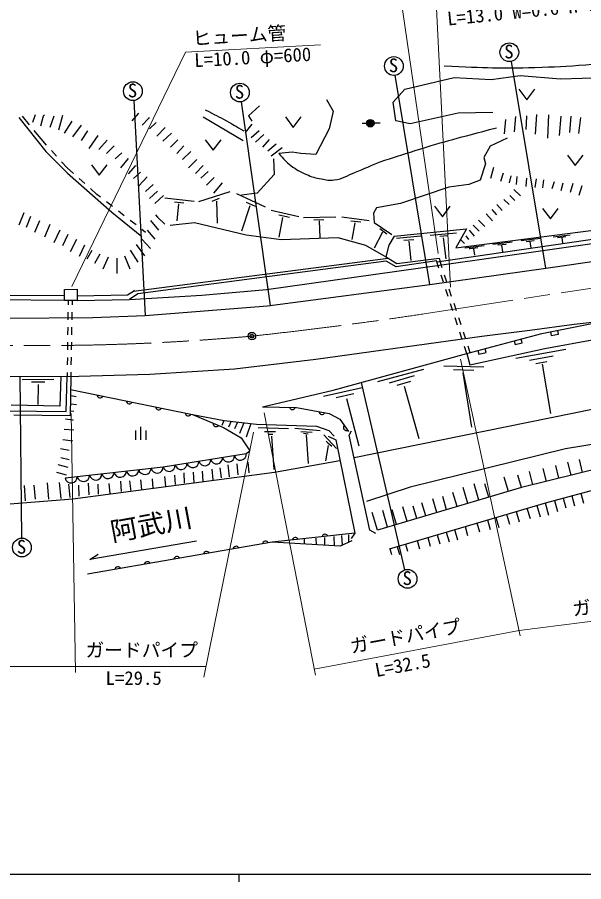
# Model space of a CAD drawing. Units: millimetres at full size, sheet at 1:1000; details may follow other scales. Extents: x 40000 to 680000, y 20000 to 380000.
# Drawn here: x 138454 to 214028, y 204000 to 319200 of the extents above; entities that cross this region are included whole.
import ezdxf
from ezdxf.enums import TextEntityAlignment as Align

# ---------------------------------------------------------------- set-up
doc = ezdxf.new("R2010")
doc.units = ezdxf.units.MM
doc.header["$LTSCALE"] = 1000
doc.header["$PDMODE"] = 32
doc.header["$PDSIZE"] = 500
doc.linetypes.add('CHAIN', pattern=[18.5, 12, -1.5, 3.5, -1.5])
for name, color, linetype, lineweight in [('M-BGD', 7, 'Continuous', 25), ('M-BMK', 2, 'CHAIN', 13), ('M-BMK-SRVR', 3, 'Continuous', 25), ('M-STR-HTXT', 7, 'Continuous', 13), ('M-TTL-BAND', 7, 'Continuous', 25)]:
    doc.layers.add(name, color=color, linetype=linetype, lineweight=lineweight)
doc.styles.add('ＭＳ ゴシック', font='')
doc.styles.get('ＭＳ ゴシック').set_extended_font_data('MS Gothic')

msp = doc.modelspace()

# ---------------------------------------------------------------- hatches: boundary and pattern name
at = {"layer": 'M-BGD'}
msp.add_hatch(color=256, dxfattribs=at).paths.add_polyline_path([(186058, 305123, 0.94231), (185060, 305099, 0.02389), (185060, 305052, 1)])

# ---------------------------------------------------------------- linework, layer by layer
for p, q in [((208953, 285760), (204370, 313321)), ((193518, 283571), (188870, 311467)), ((190164, 309600), (196760, 311180)), ((196760, 311180), (201697, 310904)), ((201697, 310904), (205528, 311457)), ((205528, 311457), (210939, 310983)), ((210939, 310983), (217732, 311220)), ((188624, 307902), (190164, 309600)), ((205387, 309601), (206437, 308201)), ((206437, 308201), (207487, 309601)), ((154017, 308109), (155497, 279464)), ((172249, 280784), (168351, 307939)), ((179718, 308225), (180587, 306671)), ((188980, 305414), (188624, 307902)), ((154633, 306437), (153755, 305419)), ((170760, 307382), (169303, 306066)), ((180587, 306671), (180060, 304354)), ((201914, 306520), (197293, 306401)), ((138670, 305850), (142282, 301301)), ((140074, 304883), (139153, 306006)), ((140821, 306181), (140470, 305163)), ((141891, 306023), (141558, 304689)), ((142102, 306181), (141891, 306023)), ((143313, 306006), (142804, 304531)), ((144472, 306129), (143945, 304163)), ((145736, 305374), (144700, 303741)), ((155944, 305712), (155101, 304834)), ((156084, 305817), (155944, 305712)), ((163265, 305943), (168583, 302783)), ((169303, 306066), (169760, 305346)), ((174226, 305928), (175276, 304528)), ((175276, 304528), (176326, 305928)), ((190875, 305019), (188980, 305414)), ((197293, 306401), (190875, 305019)), ((203587, 305572), (203435, 303676)), ((204909, 305993), (204745, 303957)), ((206414, 305989), (206313, 304265)), ((206406, 306075), (206414, 305989)), ((207741, 306239), (207553, 303625)), ((209340, 306215), (209192, 303110)), ((210986, 306020), (210736, 303438)), ((212320, 306005), (212133, 303836)), ((213592, 305833), (213342, 303703)), ((146982, 304812), (145806, 303285)), ((156985, 305197), (156084, 304331)), ((158179, 304506), (157055, 303348)), ((169735, 304959), (168871, 303842)), ((180060, 304354), (178270, 300905)), ((184462, 305085), (185060, 305099)), ((186058, 305123), (186890, 305142)), ((141628, 302987), (140708, 304109)), ((142360, 302177), (141628, 302987)), ((147842, 304057), (146982, 302776)), ((149211, 303461), (147982, 301705)), ((159010, 303746), (157863, 302681)), ((170732, 304087), (169643, 303122)), ((171346, 303596), (170258, 302560)), ((203800, 303113), (201562, 302007)), ((150440, 302811), (149352, 301600)), ((151388, 302091), (150352, 301056)), ((159887, 302868), (158904, 301885)), ((160671, 302061), (159723, 301066)), ((163536, 302887), (164586, 301487)), ((164586, 301487), (165636, 302887)), ((172044, 302900), (171178, 301885)), ((172996, 302297), (171872, 301349)), ((201562, 302007), (200720, 300532)), ((142282, 301301), (145161, 298405)), ((143701, 300694), (143031, 301435)), ((152423, 301143), (151511, 300318)), ((161607, 301312), (160484, 300258)), ((173803, 301805), (172329, 300700)), ((175137, 301247), (173346, 301063)), ((176269, 301037), (175137, 301247)), ((178270, 300905), (176269, 301037)), ((211845, 300833), (212895, 299433)), ((212895, 299433), (213945, 300833)), ((145104, 299142), (144372, 299952)), ((148344, 299543), (149394, 298143)), ((149394, 298143), (150444, 299543)), ((153266, 300389), (152248, 299142)), ((162427, 300247), (161303, 299123)), ((172621, 300326), (172738, 298266)), ((200904, 299690), (200219, 297478)), ((200720, 300532), (200904, 299690)), ((145975, 298367), (145104, 299142)), ((145161, 298405), (151054, 293244)), ((154231, 299441), (153231, 298317)), ((154916, 298581), (153951, 297703)), ((163246, 299439), (162239, 298386)), ((163925, 298667), (162953, 297743)), ((201988, 299204), (201578, 297717)), ((203287, 298420), (202936, 297296)), ((147470, 297037), (146723, 297702)), ((155776, 297949), (154653, 296738)), ((164744, 297871), (163714, 296806)), ((172738, 298266), (170469, 295771)), ((200219, 297478), (198692, 296899)), ((204305, 298069), (204094, 297121)), ((205089, 297963), (204995, 296933)), ((206388, 297776), (206306, 296641)), ((207663, 297659), (207523, 296524)), ((208661, 297530), (208521, 296477)), ((210063, 297290), (209759, 296323)), ((149088, 295597), (148217, 296372)), ((156601, 296896), (155565, 296000)), ((165773, 297122), (164650, 295765)), ((196033, 296583), (189582, 294397)), ((198692, 296899), (196033, 296583)), ((204694, 296231), (205572, 295424)), ((211257, 297095), (210976, 296073)), ((212560, 297041), (212201, 295847)), ((213777, 296752), (213379, 295465)), ((149577, 295215), (149088, 295597)), ((157145, 296018), (156110, 295035)), ((157953, 295439), (156794, 294403)), ((158123, 295146), (162044, 294678)), ((162686, 294666), (166864, 295988)), ((164477, 294713), (165413, 295099)), ((167683, 295719), (171522, 293929)), ((170469, 295771), (168374, 295478)), ((203378, 294915), (204080, 294248)), ((204167, 295459), (204817, 294774)), ((151154, 293984), (150365, 294599)), ((159446, 294608), (160663, 294456)), ((159984, 294327), (159750, 292068)), ((165039, 294678), (165132, 291776)), ((169497, 294069), (168350, 290687)), ((168971, 294584), (170211, 294011)), ((186396, 293818), (185975, 293081)), ((189582, 294397), (186396, 293818)), ((194131, 294020), (195181, 292620)), ((195181, 292620), (196231, 294020)), ((202447, 294248), (203167, 293440)), ((139328, 293128), (138673, 291484)), ((140233, 292639), (139651, 291183)), ((151054, 293244), (155074, 289997)), ((152730, 292752), (151942, 293368)), ((156883, 292888), (157164, 292583)), ((172317, 293496), (176023, 292630)), ((173332, 292872), (174775, 292552)), ((176632, 292505), (180954, 292614)), ((185975, 293081), (186054, 291870)), ((201025, 293002), (201868, 292071)), ((201780, 293598), (202395, 292879)), ((208527, 293724), (209577, 292324)), ((209577, 292324), (210627, 293724)), ((141439, 292080), (140737, 290524)), ((142820, 291565), (142083, 289915)), ((154306, 291521), (153518, 292137)), ((156251, 292139), (157316, 290851)), ((157164, 292583), (158135, 291612)), ((158852, 291479), (162105, 291853)), ((162105, 291853), (168998, 290206)), ((173823, 292513), (173363, 289884)), ((178036, 292216), (179370, 292263)), ((178715, 292084), (178839, 289868)), ((181757, 292596), (185416, 292112)), ((182966, 292089), (184293, 291925)), ((183473, 291792), (183107, 289592)), ((186054, 291870), (188442, 290247)), ((196959, 288486), (220790, 291528)), ((199288, 291492), (200078, 290684)), ((200007, 292159), (200832, 291299)), ((144119, 290828), (143346, 289155)), ((155583, 290524), (155094, 290906)), ((155806, 290851), (156824, 289646)), ((187180, 290561), (186075, 288426)), ((186847, 291050), (187768, 290358)), ((188735, 290049), (198389, 291008)), ((193552, 290186), (197039, 290491)), ((226820, 291287), (194440, 286588)), ((195080, 286191), (226890, 290758)), ((198389, 291008), (196959, 288486)), ((198726, 290842), (199411, 290053)), ((145219, 290255), (144505, 288722)), ((146342, 289599), (145511, 287926)), ((155069, 289623), (156228, 288406)), ((168998, 290206), (173658, 289574)), ((173658, 289574), (181215, 289838)), ((181215, 289838), (184901, 288837)), ((188735, 290049), (188034, 288838)), ((189070, 289765), (192276, 290058)), ((190041, 289496), (191352, 289590)), ((190685, 289379), (190942, 286781)), ((194816, 290034), (195916, 290116)), ((195272, 289812), (195612, 286992)), ((197594, 289606), (198112, 289070)), ((198287, 290070), (198673, 289596)), ((201895, 288975), (204496, 289277)), ((205669, 289456), (208270, 289758)), ((206340, 289342), (207438, 289467)), ((206819, 289300), (206964, 288437)), ((209949, 289935), (212233, 290226)), ((210541, 289841), (211637, 290004)), ((211108, 289851), (211214, 289109)), ((147431, 288839), (146728, 287341)), ((148387, 288113), (147732, 286955)), ((153536, 288172), (154519, 286580)), ((154309, 288921), (155409, 287411)), ((184901, 288837), (187927, 287113)), ((188034, 288838), (187613, 287292)), ((198154, 288497), (200754, 288799)), ((198741, 288373), (198824, 288383)), ((198824, 288383), (199922, 288508)), ((199303, 288341), (199449, 287478)), ((202566, 288860), (203664, 288985)), ((203045, 288819), (203190, 287955)), ((208953, 285760), (225570, 288119)), ((149464, 287610), (148773, 286393)), ((150587, 287224), (149850, 285621)), ((151734, 287107), (151757, 285035)), ((152740, 287423), (153478, 285656)), ((153942, 282684), (187927, 287113)), ((187927, 287113), (189112, 286408)), ((189112, 286408), (194727, 287108)), ((194727, 287108), (194867, 286650)), ((187676, 286691), (154553, 282364)), ((171690, 282928), (195080, 286191)), ((188999, 285931), (187676, 286691)), ((194396, 286723), (188999, 285931)), ((193518, 283571), (208953, 285760)), ((194706, 285779), (194396, 286723)), ((195150, 285797), (194867, 286650)), ((195330, 283879), (195018, 284829)), ((195780, 283899), (195465, 284848)), ((171822, 280728), (193518, 283571)), ((144739, 282922), (146465, 282953)), ((144759, 281445), (144739, 282922)), ((146465, 282953), (146439, 281460)), ((153157, 282209), (154105, 282782)), ((154553, 282364), (153412, 281592)), ((154105, 282782), (153942, 282684)), ((163091, 282149), (171690, 282928)), ((195955, 281979), (195642, 282929)), ((196409, 282001), (196094, 282950)), ((144759, 281445), (132659, 281596)), ((133229, 282159), (144750, 282135)), ((146439, 281460), (144759, 281445)), ((145236, 281449), (145228, 280882)), ((145766, 281454), (145756, 280892)), ((146439, 281460), (153412, 281592)), ((146450, 282092), (153157, 282209)), ((153412, 281592), (163091, 282149)), ((155497, 279464), (171822, 280728)), ((171822, 280728), (172249, 280784)), ((196579, 280079), (196267, 281029)), ((197039, 280102), (196724, 281051)), ((136818, 279098), (148546, 279183)), ((145215, 279882), (145202, 278883)), ((145739, 279892), (145723, 278892)), ((148546, 279183), (155497, 279464)), ((197203, 278179), (196891, 279129)), ((197668, 278204), (197354, 279153)), ((145189, 277883), (145176, 276883)), ((145706, 277893), (145689, 276893)), ((206834, 277517), (212743, 278325)), ((212743, 278325), (216909, 278769)), ((178279, 273628), (200436, 276708)), ((197828, 276279), (197515, 277229)), ((198298, 276306), (197983, 277255)), ((200436, 276708), (206834, 277517)), ((209577, 277282), (209676, 276792)), ((209676, 276792), (210656, 276991)), ((210656, 276991), (210557, 277481)), ((145163, 275883), (145150, 274883)), ((145672, 275893), (145655, 274893)), ((198895, 274504), (198613, 275356)), ((204730, 276062), (204859, 275579)), ((204859, 275579), (205825, 275837)), ((205825, 275837), (205696, 276320)), ((208818, 275041), (215626, 276311)), ((180618, 269505), (198450, 274385)), ((198450, 274385), (198140, 275329)), ((198450, 274385), (198836, 272899)), ((198836, 272899), (208818, 275041)), ((199899, 274772), (200028, 274289)), ((200028, 274289), (200994, 274547)), ((200994, 274547), (200865, 275030)), ((211627, 274923), (204956, 273729)), ((145137, 273883), (145124, 272883)), ((145638, 273893), (145621, 272893)), ((167418, 272364), (178279, 273628)), ((206800, 273518), (209942, 274098)), ((207625, 273062), (209117, 273308)), ((145111, 271883), (145103, 271317)), ((145604, 271893), (145595, 271332)), ((156122, 271653), (167418, 272364)), ((192673, 272265), (186530, 270632)), ((200698, 272590), (195350, 272695)), ((196637, 272250), (199376, 272180)), ((208502, 272974), (209608, 266409)), ((136885, 271370), (145061, 271315)), ((138783, 271357), (139018, 249788)), ((139121, 270945), (143333, 270957)), ((144264, 271321), (144123, 267358)), ((144971, 266685), (145103, 271317)), ((145061, 271315), (156122, 271653)), ((145595, 271332), (145492, 266101)), ((188109, 270492), (191444, 271440)), ((197901, 271817), (199063, 264576)), ((140349, 270606), (142128, 270606)), ((141227, 270243), (141215, 267587)), ((184482, 269805), (179304, 268682)), ((184315, 270517), (190116, 245542)), ((189127, 270194), (190953, 270703)), ((190093, 270036), (192013, 263082)), ((146293, 268612), (145617, 268737)), ((171157, 267293), (180618, 269505)), ((180983, 268541), (183336, 269056)), ((144123, 267358), (137655, 267493)), ((146345, 267562), (145602, 267645)), ((182399, 268413), (184007, 262074)), ((137047, 266749), (144971, 266685)), ((145492, 266101), (138011, 266194)), ((146007, 266667), (145504, 266730)), ((161825, 266270), (166063, 265466)), ((183382, 260525), (215394, 266998)), ((145873, 265488), (144888, 265651)), ((145946, 265478), (145873, 265488)), ((166006, 265477), (165735, 264814)), ((166063, 265466), (170379, 264973)), ((166992, 265360), (166656, 264580)), ((167855, 265262), (167441, 264362)), ((168693, 265166), (168081, 263745)), ((169633, 265059), (169001, 263262)), ((170379, 264973), (178356, 264705)), ((145993, 264172), (144709, 264286)), ((154260, 262890), (154260, 264115)), ((154960, 262890), (154960, 264640)), ((155660, 262890), (155660, 264115)), ((174651, 264375), (170578, 264481)), ((171456, 264013), (171608, 264013)), ((171608, 264013), (172919, 264013)), ((178871, 264095), (175466, 264393)), ((176281, 263995), (177779, 263909)), ((178356, 264705), (180030, 264133)), ((180030, 264133), (180740, 263356)), ((182725, 263527), (183051, 264082)), ((145848, 262705), (144511, 262872)), ((171959, 263662), (172544, 263662)), ((172357, 263369), (172696, 258946)), ((176624, 263761), (177280, 263706)), ((177007, 263543), (177249, 259735)), ((179333, 263556), (181030, 261719)), ((179661, 262702), (179895, 262503)), ((179919, 263377), (180938, 262898)), ((180938, 262898), (183486, 250428)), ((185497, 250859), (182725, 263527)), ((145381, 261474), (144223, 261679)), ((179930, 262140), (179567, 260069)), ((179895, 262503), (180422, 262035)), ((211595, 261703), (190886, 256563)), ((216475, 262476), (211595, 261703)), ((145364, 260241), (144253, 260487)), ((145247, 259188), (143902, 259574)), ((166552, 259553), (166732, 257969)), ((167746, 259709), (167878, 258203)), ((169197, 259896), (169368, 258507)), ((181511, 260093), (172772, 258537)), ((220950, 260295), (205710, 256526)), ((210729, 257767), (210305, 259481)), ((212348, 258167), (211919, 259902)), ((213878, 258546), (213458, 260246)), ((145025, 258193), (143750, 258521)), ((172772, 258537), (145851, 254977)), ((159414, 258172), (159515, 256924)), ((160670, 258492), (160709, 257127)), ((161926, 258585), (162027, 257142)), ((163104, 258718), (163221, 257337)), ((164391, 258976), (164532, 257571)), ((165483, 259178), (165647, 257837)), ((205717, 256528), (205230, 258176)), ((207251, 256907), (206811, 258685)), ((209061, 257354), (208632, 259057)), ((142459, 257160), (142617, 254966)), ((144027, 257201), (144273, 255048)), ((145303, 257002), (145467, 255188)), ((147924, 257096), (147994, 255563)), ((149188, 256991), (149258, 255645)), ((150674, 257084), (150814, 255680)), ((152219, 257388), (152324, 256019)), ((153447, 257435), (153588, 256008)), ((154912, 257571), (155022, 256253)), ((156434, 257704), (156519, 256409)), ((158088, 258024), (158236, 256698)), ((200034, 254848), (199395, 257011)), ((201379, 255245), (200851, 257032)), ((203989, 256017), (203431, 257905)), ((209111, 254547), (220604, 257628)), ((139370, 256809), (139510, 254773)), ((140651, 256844), (140844, 254966)), ((146625, 256862), (146684, 255364)), ((190886, 256563), (185059, 254691)), ((205710, 256526), (186529, 250855)), ((197146, 253994), (196586, 255887)), ((198562, 254413), (197938, 256522)), ((213643, 255762), (213998, 254436)), ((145851, 254977), (120331, 252928)), ((194424, 253189), (193882, 255024)), ((195735, 253577), (195219, 255324)), ((210130, 254820), (210525, 253347)), ((211303, 255135), (211652, 253831)), ((212425, 255436), (212788, 254083)), ((187860, 251249), (187236, 253487)), ((188099, 248368), (209111, 254547)), ((189061, 251604), (188480, 253568)), ((190465, 252019), (189887, 253973)), ((191757, 252401), (191271, 254046)), ((192946, 252752), (192425, 254514)), ((206456, 253766), (206862, 252385)), ((207782, 254156), (208231, 252631)), ((208900, 254485), (209341, 252839)), ((186529, 250855), (185821, 253206)), ((202303, 252545), (202702, 251191)), ((203731, 252965), (204123, 251630)), ((205021, 253345), (205422, 251981)), ((198194, 251337), (198542, 250156)), ((199788, 251806), (200139, 250612)), ((201182, 252216), (201561, 250928)), ((180791, 248746), (180713, 250015)), ((181831, 248840), (181759, 250129)), ((182705, 249256), (182684, 250249)), ((183486, 250428), (182990, 249746)), ((186288, 250411), (185497, 250859)), ((194476, 250244), (194838, 249015)), ((195688, 250600), (196067, 249313)), ((196809, 250930), (197207, 249576)), ((162359, 249387), (148137, 246953)), ((181539, 248702), (172474, 249238)), ((176793, 248983), (176778, 249648)), ((178369, 248889), (178326, 249786)), ((179477, 248824), (179475, 249890)), ((183072, 249430), (181539, 248702)), ((190236, 248997), (190520, 248032)), ((191796, 249456), (192117, 248365)), ((193221, 249874), (193556, 248734)), ((188156, 248385), (188378, 247628)), ((189141, 248675), (189449, 247628)), ((148137, 246953), (149229, 247640))]:
    msp.add_line(p, q, dxfattribs=at)
for points in [[(198450, 274385), (208432, 277050), (216909, 278769), (243085, 282263), (263846, 284182), (282441, 285206), (294369, 285443), (342895, 283864), (474209, 277318), (565226, 271515)], [(145560, 269583), (161825, 266270), (165959, 264549), (168347, 263153), (169463, 261434)], [(171157, 267293), (175727, 267212), (180064, 266380), (181479, 265636), (182634, 263982)], [(144827, 257804), (157939, 259305), (169006, 261054), (169463, 261434)], [(183486, 250428), (172474, 249238), (147836, 244975)]]:
    msp.add_lwpolyline(points, dxfattribs=at)
for centre, radius in [((204102, 314541), 1250), ((188699, 312705), 1250), ((153882, 309352), 1250), ((168160, 309174), 1250), ((185560, 305081), 500), ((139080, 248540), 1250), ((190532, 244363), 1250)]:
    msp.add_circle(centre, radius, dxfattribs=at)
for centre, radius, start, end in [((149503, 268899), 417, 184.74644, 332.22603), ((153422, 268101), 417, 184.74644, 332.22603), ((157342, 267302), 417, 184.74644, 332.22603), ((161261, 266504), 417, 184.74644, 332.22603), ((175158, 267339), 417, 195.24337, 342.72296), ((179117, 266681), 417, 185.40016, 332.87975), ((165010, 265070), 417, 173.6493, 321.12889), ((182384, 264543), 417, 141.17961, 288.6592), ((165045, 260481), 802, 192.70143, 5.26836), ((166626, 260731), 802, 192.70143, 5.26836), ((168207, 260981), 802, 192.70143, 5.26836), ((157111, 259289), 829, 191.97314, 1.08593), ((158721, 259481), 802, 192.70143, 5.26836), ((160302, 259731), 802, 192.70143, 5.26836), ((161883, 259981), 802, 192.70143, 5.26836), ((163464, 260231), 802, 192.70143, 5.26836), ((147276, 258163), 829, 191.97314, 1.08593), ((148915, 258351), 829, 191.97314, 1.08593), ((150554, 258539), 829, 191.97314, 1.08593), ((152193, 258726), 829, 191.97314, 1.08593), ((153832, 258914), 829, 191.97314, 1.08593), ((155471, 259101), 829, 191.97314, 1.08593), ((145637, 257976), 829, 191.97314, 1.08593), ((179521, 249883), 417, 22.42786, 169.90745), ((171583, 248966), 417, 26.07709, 173.55668), ((175544, 249453), 417, 22.42786, 169.90745), ((163700, 247602), 417, 26.07709, 173.55668), ((167642, 248284), 417, 26.07709, 173.55668), ((155817, 246238), 417, 26.07709, 173.55668), ((159759, 246920), 417, 26.07709, 173.55668), ((151876, 245556), 417, 26.07709, 173.55668)]:
    msp.add_arc(centre, radius, start, end, dxfattribs=at)
for points, knots in [([(195400, 312720), (201182, 312499), (202791, 312373), (207525, 312523), (210181, 312607), (211670, 312658), (214318, 312878), (218797, 313251), (221302, 313511), (225772, 313984), (227146, 314130), (227908, 314297), (229287, 314379), (230889, 314475), (231824, 314594), (233394, 314261), (234898, 313941), (235605, 313328), (236992, 312665), (238470, 311960), (239218, 311389), (240740, 310785), (244198, 309414), (246182, 308649), (249841, 307979), (252693, 307456), (254310, 307111), (257210, 307073), (261985, 307009), (264685, 307151), (269414, 307823), (272661, 308284), (274414, 308912), (277629, 309561), (280354, 310111), (281859, 310569), (284619, 310904), (288540, 311379), (290780, 311112), (294730, 311062), (296952, 311033), (298204, 311067), (300417, 310864), (301161, 310796), (301559, 310600), (302304, 310557), (305207, 310389), (306849, 310640), (309747, 310399), (310627, 310326), (311127, 310197), (311941, 309855), (313640, 309140), (314250, 308141), (315732, 307046), (317362, 305843), (318179, 305025), (319910, 303974), (321701, 302888), (322818, 302484), (324667, 301499), (325572, 301017), (325860, 300865), (326980, 300257)], [0, 0, 0, 0, 1, 1, 1, 2, 2, 2, 3, 3, 3, 4, 4, 4, 5, 5, 5, 6, 6, 6, 7, 7, 7, 8, 8, 8, 9, 9, 9, 10, 10, 10, 11, 11, 11, 12, 12, 12, 13, 13, 13, 14, 14, 14, 15, 15, 15, 16, 16, 16, 17, 17, 17, 18, 18, 18, 19, 19, 19, 20, 20, 20, 21, 21, 21, 21]), ([(163540, 306859), (164899, 306181), (165268, 306002), (166348, 305402), (167265, 304893), (167564, 304717), (168666, 304050)], [0, 0, 0, 0, 1, 1, 1, 2, 2, 2, 2]), ([(173346, 301063), (174014, 300274), (174259, 299990), (174967, 299443), (175700, 298876), (176173, 298631), (177021, 298258), (177768, 297929), (178218, 297793), (179022, 297652), (179682, 297536), (180069, 297429), (180733, 297520), (181903, 297682), (182474, 298126), (183577, 298547), (184878, 299044), (185558, 299446), (186868, 299917), (188680, 300567), (189718, 300866), (191555, 301444), (195744, 302761), (197153, 303087), (202380, 304475)], [0, 0, 0, 0, 1, 1, 1, 2, 2, 2, 3, 3, 3, 4, 4, 4, 5, 5, 5, 6, 6, 6, 7, 7, 7, 8, 8, 8, 8])]:
    msp.add_open_spline(points, degree=3, knots=knots, dxfattribs=at)
at = {"layer": 'M-BMK'}
msp.add_line((192721, 279676), (227829, 285024), dxfattribs=at)
for centre, radius, start, end in [((141628, 590041), 314590, 257.01642, 275.13028), ((112688, 809116), 535455, 276.11833, 278.59602)]:
    msp.add_arc(centre, radius, start, end, dxfattribs=at)
at = {"layer": 'M-BMK-SRVR'}
msp.add_circle((169758, 276711), 500, dxfattribs=at)
msp.add_point((169758, 276711), dxfattribs=at)
at = {"layer": 'M-STR-HTXT'}
for p, q in [((188247, 331069), (194599, 287717)), ((196251, 283230), (194374, 320375)), ((160882, 314561), (145734, 283314)), ((160882, 314561), (178895, 315533)), ((197577, 273641), (205565, 236753)), ((145655, 266390), (146208, 231894)), ((171390, 266497), (178228, 231541)), ((169971, 263922), (163338, 231268)), ((205408, 237480), (242259, 242124)), ((178071, 232344), (205408, 237480)), ((73864, 232674), (163624, 232674))]:
    msp.add_line(p, q, dxfattribs=at)
at = {"layer": 'M-TTL-BAND'}
for p, q in [((40000, 205000), (579000, 205000)), ((168000, 205000), (168000, 204000))]:
    msp.add_line(p, q, dxfattribs=at)

# ---------------------------------------------------------------- texts
at = {"layer": 'M-BGD', "style": 'ＭＳ ゴシック'}
for p in [(203423, 313168), (188020, 311331), (153203, 307978), (167481, 307801), (138401, 247166), (189853, 242990)]:
    msp.add_text('S', height=1833, dxfattribs=at).set_placement(p, align=Align.BOTTOM_LEFT)
at = {"layer": 'M-BGD', "style": 'ＭＳ ゴシック', "width": 1.05}
msp.add_text('阿武川', height=2566, rotation=10.57, dxfattribs=at).set_placement((151273, 248579), align=Align.BOTTOM_LEFT)
at = {"layer": 'M-STR-HTXT', "style": 'ＭＳ ゴシック'}
for s, rotation, p in [('L=13.0 W=0.6 H=0.8', 5.723, (195960, 317548)), ('ヒューム管', 3.616, (161947, 314904)), ('L=10.0 φ=600', 3.09, (162152, 312004)), ('ガードケーブル', 7.182, (212685, 238873)), ('ガードパイプ', 10.641, (183143, 233907)), ('L=32.5', 10.641, (186473, 230728))]:
    msp.add_text(s, height=1833, rotation=rotation, dxfattribs=at).set_placement(p, align=Align.BOTTOM_LEFT)
for s, p in [('ガードパイプ', (147558, 233413)), ('L=29.5', (150243, 229674))]:
    msp.add_text(s, height=1833, dxfattribs=at).set_placement(p, align=Align.BOTTOM_LEFT)

doc.saveas('drawing.dxf')
